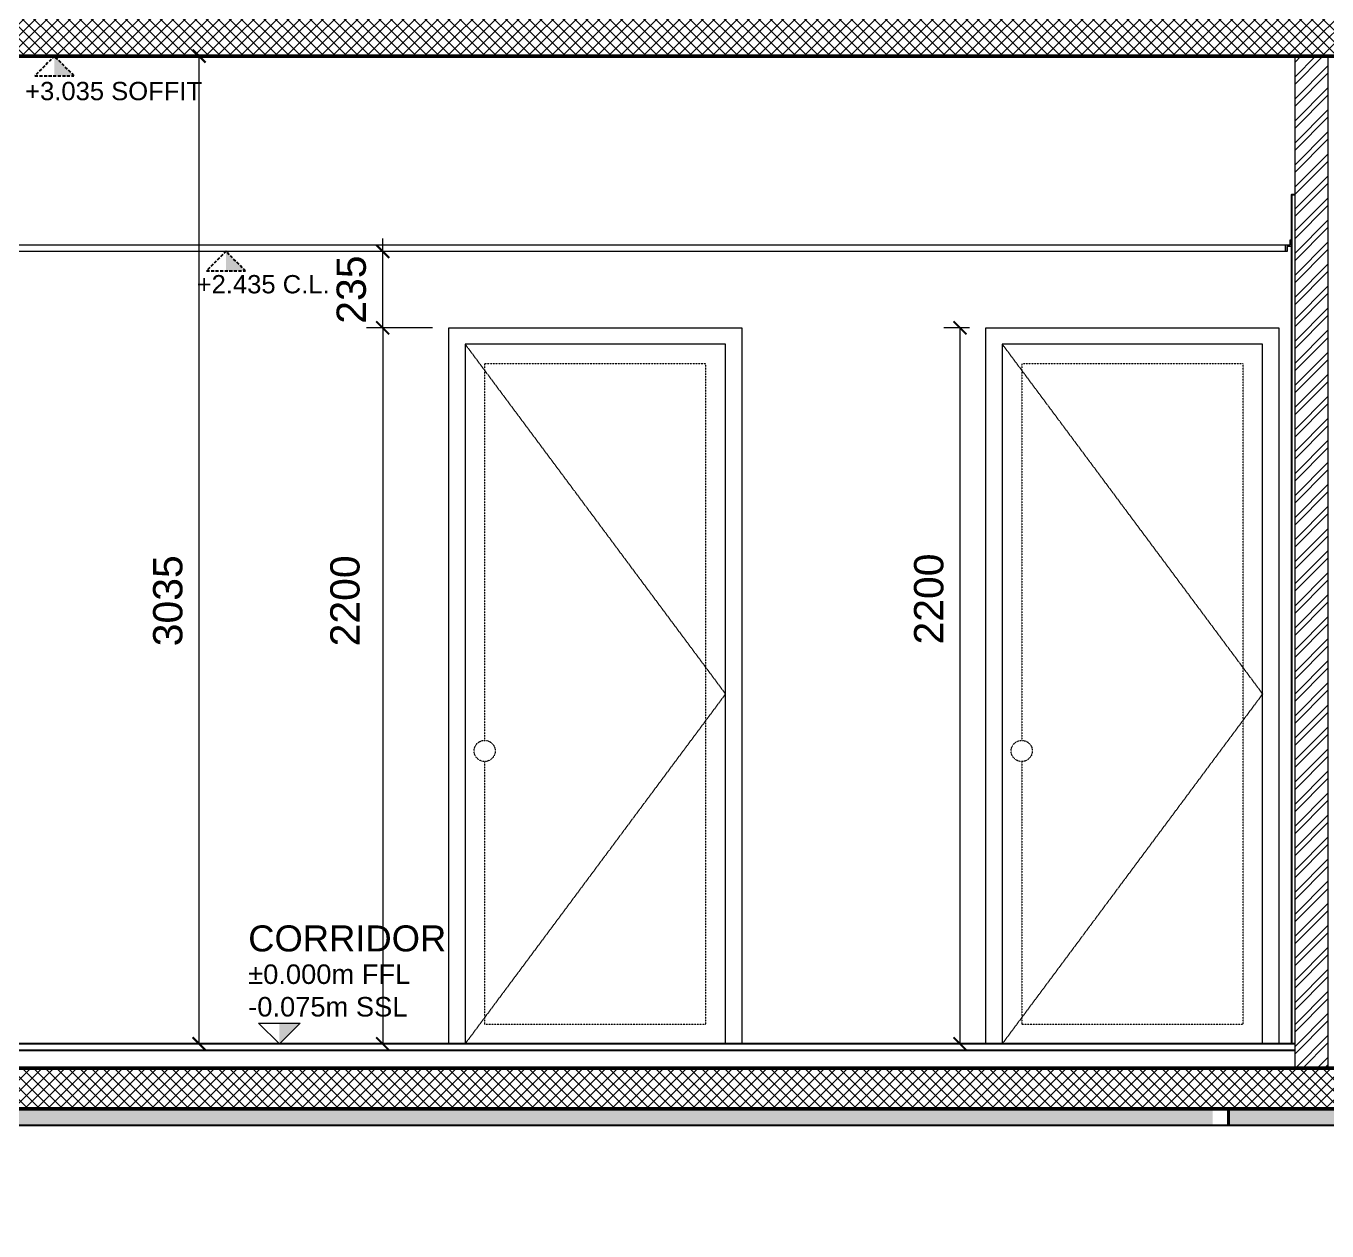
# Model space of a CAD drawing. Header units: centimetres. Extents: x -6122352 to 6876996, y -1694241 to 2592194.
# Drawn here: x 5548755 to 5552752, y -98280 to -94577 of the extents above; entities that cross this region are included whole.
import ezdxf
from ezdxf import colors
from ezdxf.entities.mleader import LeaderData, LeaderLine
from ezdxf.math import Vec2, Vec3

# ---------------------------------------------------------------- set-up
doc = ezdxf.new("R2010")
doc.units = ezdxf.units.CM
doc.header["$MEASUREMENT"] = 0
doc.header["$PDMODE"] = 66
doc.header["$PDSIZE"] = 100
for name, pattern in [('23585-XR-AR-END-SECTION B$0$XR-END-SECTION-C$0$HIDDEN', [0.375, 0.25, -0.125]), ('23585-XR-AR-END-SECTION B$0$XR-END-SECTION-C$0$HIDDEN2', [0.1875, 0.125, -0.0625]), ('23585-XR-AR-END-SECTION B$0$XR-TYPE 2-SECTION-A$0$HIDDEN', [0.375, 0.25, -0.125]), ('CENTER', [2, 1.25, -0.25, 0.25, -0.25])]:
    doc.linetypes.add(name, pattern=pattern)
doc.layers.get('Defpoints').update_dxf_attribs({"color": 255, "linetype": 'CENTER'})
doc.layers.add('23585-XR-AR-END-SECTION B$0$A-CLNG-PATT', color=7, linetype='Continuous', lineweight=5, true_color=0x7f7f3f)
for name, color, linetype, lineweight in [('23585-XR-AR-END-SECTION B$0$A-ELSC-PATT', 8, 'Continuous', 5), ('23585-XR-AR-END-SECTION B$0$A-ELSC-PN01', 1, 'Continuous', 9), ('23585-XR-AR-END-SECTION B$0$A-ELSC-STRC', 51, 'Continuous', 50), ('23585-XR-AR-END-SECTION B$0$A-ELSC-WALL', 4, 'Continuous', 25), ('23585-XR-AR-END-SECTION B$0$ANNO-TEXT', 3, 'Continuous', 13), ('23585-XR-AR-END-SECTION B$0$AUDIT_D_250107163642-92', 15, 'Continuous', 9)]:
    doc.layers.add(name, color=color, linetype=linetype, lineweight=lineweight)
for name, color, linetype in [('23585-XR-AR-END-SECTION B$0$FINISHING LEVEL', 1, 'Continuous'), ('23585-XR-AR-END-SECTION B$0$XR-END-SECTION-C$0$A-FILL', 251, 'Continuous'), ('23585-XR-AR-END-SECTION B$0$XR-END-SECTION-C$0$A-WALL FINISH', 15, 'Continuous'), ('23585-XR-AR-END-SECTION B$0$XR-END-SECTIONS$0$A-DIM', 15, 'Continuous'), ('23585-XR-AR-END-SECTION B$0$XR-TYPE 2-SECTION-A$0$ELEV LVL', 8, '23585-XR-AR-END-SECTION B$0$XR-TYPE 2-SECTION-A$0$HIDDEN')]:
    doc.layers.add(name, color=color, linetype=linetype)
doc.styles.add('23585-XR-AR-END-SECTION B$0$SDC-TEXT', font='arial.ttf')
doc.styles.add('23585-XR-AR-END-SECTION B$0$XR-ELEVATION-4 GRID$0$XR-10P-GRID$0$SDC-TEXT', font='arial.ttf')
doc.dimstyles.new('23585-XR-AR-END-SECTION B$0$XR-ELEVATION-4 GRID$0$XR-10P-GRID$0$SDC_DIM', dxfattribs={"dimtxt": 1.8, "dimasz": 0.8, "dimexe": 1, "dimexo": 1, "dimgap": 1, "dimtad": 1, "dimdec": 0, "dimzin": 0, "dimdsep": 46, "dimtxsty": '23585-XR-AR-END-SECTION B$0$XR-ELEVATION-4 GRID$0$XR-10P-GRID$0$SDC-TEXT', "dimblk": '23585-XR-AR-END-SECTION B$0$XR-ELEVATION-4 GRID$0$XR-10P-GRID$0$_ArchTick', "dimcen": -1, "dimclrd": 256, "dimclre": 256, "dimclrt": 3, "dimaunit": 1, "dimadec": 0, "dimazin": 0, "dimtfac": 1, "dimtdec": 0, "dimtix": 1, "dimtmove": 2, "dimatfit": 3, "dimfxl": 1, "dimtolj": 1, "dimtzin": 0, "dimlwd": -1, "dimlwe": -1, "dimarcsym": 0})

# ---------------------------------------------------------------- blocks, each defined once
blk = doc.blocks.new('23585-XR-AR-END-SECTION B$0$XR-END-SECTION-C$0$A$C0B635A53')
for points in [[(-900, 2200), (0, 2200), (0, 0), (-900, 0)], [(-50, 2150), (-850, 2150), (-850, 0), (-50, 0)]]:
    blk.add_lwpolyline(points, close=True)
at = {"color": 252, "linetype": '23585-XR-AR-END-SECTION B$0$XR-END-SECTION-C$0$HIDDEN', "ltscale": 5}
blk.add_lwpolyline([(-850, 2150), (-50, 1075), (-850, 0)], dxfattribs=at)
at = {"linetype": '23585-XR-AR-END-SECTION B$0$XR-END-SECTION-C$0$HIDDEN2', "ltscale": 0.01}
blk.add_lwpolyline([(-790, 867.5), (-790, 60), (-110, 60), (-110, 2090), (-790, 2090), (-790, 932.5)], dxfattribs=at)
at = {"color": 15, "linetype": '23585-XR-AR-END-SECTION B$0$XR-END-SECTION-C$0$HIDDEN2', "ltscale": 0.01}
blk.add_circle((-790, 900), 32.5, dxfattribs=at)
blk = doc.blocks.new('*U2339')
for p, q in [((0, 100), (10673.2, 100)), ((0, 80), (10673.2, 80))]:
    blk.add_line(p, q)
blk = doc.blocks.new('23585-XR-AR-END-SECTION B$0$XR-TYPE 2-SECTION-A$0$LEVEL ELEV ANNOTATIVE')
for p, q in [((-1.6, 1.6), (1.6, 1.6)), ((0, 0), (-1.6, 1.6)), ((1.6, 1.6), (0, 0))]:
    blk.add_line(p, q)
at = {"color": 251}
blk.add_solid([(0, 1.6), (0, 1.6), (0, 0), (1.6, 1.6)], dxfattribs=at)
at = {"style": '23585-XR-AR-END-SECTION B$0$SDC-TEXT'}
blk.add_attdef('LEVEL', (-2.4, 7.1), '', height=2, rotation=0.00012, dxfattribs=at)
at = {"color": 4, "style": '23585-XR-AR-END-SECTION B$0$SDC-TEXT'}
for p in [(-2.4, 4.6), (-2.4, 2.1)]:
    blk.add_attdef('LEVEL', p, '', height=1.5, rotation=0.00012, dxfattribs=at)
blk = doc.blocks.new('23585-XR-AR-END-SECTION B$0$XR-ELEVATION-4 GRID$0$XR-10P-GRID$0$_ArchTick')
at = {"color": 0, "linetype": 'ByBlock', "const_width": 0.15}
blk.add_lwpolyline([(-0.5, -0.5), (0.5, 0.5)], dxfattribs=at)
blk = doc.blocks.new('*D2443')
at = {"layer": '23585-XR-AR-END-SECTION B$0$AUDIT_D_250107163642-92', "transparency": 16777216}
for p, q in [((5550003.8, -95504.8), (5549800.6, -95504.8)), ((5549850.6, -95504.8), (5549850.6, -97704.8)), ((5550003.8, -97704.8), (5549800.6, -97704.8))]:
    blk.add_line(p, q, dxfattribs=at)
at = {"layer": 'Defpoints', "color": 0, "transparency": 16777216}
for p in [(5550053.8, -95504.8), (5549850.6, -97704.8), (5550053.8, -97704.8)]:
    blk.add_point(p, dxfattribs=at)
at = {"layer": '23585-XR-AR-END-SECTION B$0$AUDIT_D_250107163642-92', "transparency": 16777216, "xscale": 40, "yscale": 40, "zscale": 40}
for p, rotation in [((5549850.6, -95504.8), 90), ((5549850.6, -97704.8), 270)]:
    blk.add_blockref('23585-XR-AR-END-SECTION B$0$XR-ELEVATION-4 GRID$0$XR-10P-GRID$0$_ArchTick', p, dxfattribs=dict(at, rotation=rotation))
at = {"layer": '23585-XR-AR-END-SECTION B$0$AUDIT_D_250107163642-92', "color": 3, "transparency": 16777216, "insert": (5549735.2, -96343.7), "char_height": 90, "attachment_point": 5, "rotation": 90, "style": '23585-XR-AR-END-SECTION B$0$XR-ELEVATION-4 GRID$0$XR-10P-GRID$0$SDC-TEXT'}
blk.add_mtext('\\A1;2200', dxfattribs=at)
blk = doc.blocks.new('*D2444')
at = {"layer": '23585-XR-AR-END-SECTION B$0$AUDIT_D_250107163642-92', "transparency": 16777216}
for p, q in [((5549850.6, -95269.8), (5549850.6, -95229.8)), ((5550003.8, -95269.8), (5549800.6, -95269.8)), ((5549850.6, -95504.8), (5549850.6, -95269.8)), ((5550003.8, -95504.8), (5549800.6, -95504.8)), ((5549850.6, -95504.8), (5549850.6, -95544.8))]:
    blk.add_line(p, q, dxfattribs=at)
at = {"layer": 'Defpoints', "color": 0, "transparency": 16777216}
for p in [(5549850.6, -95269.8), (5550053.8, -95269.8), (5550053.8, -95504.8)]:
    blk.add_point(p, dxfattribs=at)
at = {"layer": '23585-XR-AR-END-SECTION B$0$AUDIT_D_250107163642-92', "transparency": 16777216, "xscale": 40, "yscale": 40, "zscale": 40}
for p, rotation in [((5549850.6, -95269.8), 270), ((5549850.6, -95504.8), 90)]:
    blk.add_blockref('23585-XR-AR-END-SECTION B$0$XR-ELEVATION-4 GRID$0$XR-10P-GRID$0$_ArchTick', p, dxfattribs=dict(at, rotation=rotation))
at = {"layer": '23585-XR-AR-END-SECTION B$0$AUDIT_D_250107163642-92', "color": 3, "transparency": 16777216, "insert": (5549754.6, -95387.3), "char_height": 90, "attachment_point": 5, "rotation": 90, "style": '23585-XR-AR-END-SECTION B$0$XR-ELEVATION-4 GRID$0$XR-10P-GRID$0$SDC-TEXT'}
blk.add_mtext('\\A1;235', dxfattribs=at)
blk = doc.blocks.new('*D2445')
at = {"layer": '23585-XR-AR-END-SECTION B$0$AUDIT_D_250107163642-92', "transparency": 16777216}
for p, q in [((5549421.8, -94669.9), (5549236.8, -94669.9)), ((5549286.8, -97704.8), (5549286.8, -94669.9)), ((5549421.8, -97704.8), (5549236.8, -97704.8))]:
    blk.add_line(p, q, dxfattribs=at)
at = {"layer": 'Defpoints', "color": 0, "transparency": 16777216}
for p in [(5549286.8, -94669.9), (5549471.8, -94669.9), (5549471.8, -97704.8)]:
    blk.add_point(p, dxfattribs=at)
at = {"layer": '23585-XR-AR-END-SECTION B$0$AUDIT_D_250107163642-92', "transparency": 16777216, "xscale": 40, "yscale": 40, "zscale": 40}
for p, rotation in [((5549286.8, -94669.9), 90), ((5549286.8, -97704.8), 270)]:
    blk.add_blockref('23585-XR-AR-END-SECTION B$0$XR-ELEVATION-4 GRID$0$XR-10P-GRID$0$_ArchTick', p, dxfattribs=dict(at, rotation=rotation))
at = {"layer": '23585-XR-AR-END-SECTION B$0$AUDIT_D_250107163642-92', "color": 3, "transparency": 16777216, "insert": (5549190.9, -96343.4), "char_height": 90, "attachment_point": 5, "rotation": 90, "style": '23585-XR-AR-END-SECTION B$0$XR-ELEVATION-4 GRID$0$XR-10P-GRID$0$SDC-TEXT'}
blk.add_mtext('\\A1;3035', dxfattribs=at)
blk = doc.blocks.new('*D2446')
at = {"layer": '23585-XR-AR-END-SECTION B$0$AUDIT_D_250107163642-92', "transparency": 16777216}
for p, q in [((5551653.8, -95504.8), (5551574.5, -95504.8)), ((5551624.5, -97704.8), (5551624.5, -95504.8)), ((5551653.8, -97704.8), (5551574.5, -97704.8))]:
    blk.add_line(p, q, dxfattribs=at)
at = {"layer": 'Defpoints', "color": 0, "transparency": 16777216}
for p in [(5551624.5, -95504.8), (5551703.8, -95504.8), (5551703.8, -97704.8)]:
    blk.add_point(p, dxfattribs=at)
at = {"layer": '23585-XR-AR-END-SECTION B$0$AUDIT_D_250107163642-92', "transparency": 16777216, "xscale": 40, "yscale": 40, "zscale": 40}
for p, rotation in [((5551624.5, -95504.8), 90), ((5551624.5, -97704.8), 270)]:
    blk.add_blockref('23585-XR-AR-END-SECTION B$0$XR-ELEVATION-4 GRID$0$XR-10P-GRID$0$_ArchTick', p, dxfattribs=dict(at, rotation=rotation))
at = {"layer": '23585-XR-AR-END-SECTION B$0$AUDIT_D_250107163642-92', "color": 3, "transparency": 16777216, "insert": (5551528.6, -96338), "char_height": 90, "attachment_point": 5, "rotation": 90, "style": '23585-XR-AR-END-SECTION B$0$XR-ELEVATION-4 GRID$0$XR-10P-GRID$0$SDC-TEXT'}
blk.add_mtext('\\A1;2200', dxfattribs=at)
blk = doc.blocks.new('23585-XR-AR-END-SECTION B$0$XR-END-SECTIONS$0$ARROW HEAD 1')
at = {"color": 8}
blk.add_line((0, 0), (-470, 0), dxfattribs=at)
at = {"color": 3, "const_width": 50}
blk.add_lwpolyline([(-319, -267), (0, 0), (-319, 267)], dxfattribs=at)

msp = doc.modelspace()

# ---------------------------------------------------------------- hatches: boundary and pattern name
at = {"layer": '23585-XR-AR-END-SECTION B$0$A-ELSC-PATT'}
h = msp.add_hatch(dxfattribs=at)
h.set_pattern_fill('ANSI37', color=256, scale=200)
h.set_pattern_definition([(45, (5509360.354, -97704.836), (-17.67767, 17.67767), []), (135, (5509360.354, -97704.836), (-17.67767, -17.67767), [])])
h.paths.add_polyline_path([(5560853.87815, -94949.83323), (5560853.87815, -95149.83512), (5561153.87815, -95149.83485), (5561153.87815, -94949.83609)])
h.paths.add_polyline_path([(5560303.88312, -95149.8356), (5560303.88312, -94949.82799), (5560003.8393, -94949.82512), (5560003.85432, -94374.94264), (5559753.56264, -94374.93589), (5559753.56264, -94429.98977), (5543413.68114, -94429.88876), (5543413.6816, -94354.93927), (5543163.73139, -94354.94154), (5543163.74021, -94480.04583), (5541930.267, -94479.8327), (5541930.267, -94375.02612), (5541880.24701, -94375.09067), (5541880.27812, -94430.28749), (5541826.75813, -94430.23126), (5541826.75813, -94375.02612), (5541730.4628, -94375.02612), (5541730.4628, -94669.93927), (5555753.81597, -94669.93927), (5555753.81333, -95129.83609), (5556003.79972, -95129.83609), (5556003.81552, -94689.93507), (5556003.81552, -94669.93926), (5559753.56264, -94669.93927), (5559753.56264, -95149.83609)])
h = msp.add_hatch(dxfattribs=at)
h.set_pattern_fill('ANSI32', color=256, scale=5, angle=360.31257918)
h.set_pattern_definition([(45.31258, (5546753.815, -81735.56), (-33.85918, 33.49174), []), (45.31258, (5546776.265, -81735.44), (-33.85918, 33.49174), [])])
h.paths.add_polyline_path([(5552653.81324, -97779.83125), (5552753.81324, -97779.83125), (5552753.81472, -94669.93927), (5552653.81472, -94669.93927)])
h = msp.add_hatch(dxfattribs=at)
h.set_pattern_fill('ANSI37', color=256, scale=200)
h.set_pattern_definition([(45, (5530989.93, -97704.836), (-17.67767, 17.67767), []), (135, (5530989.93, -97704.836), (-17.67767, -17.67767), [])])
h.paths.add_polyline_path([(5555753.80267, -98279.83634), (5556003.80721, -98279.81509), (5556003.78905, -97779.83325), (5541980.5662, -97779.8358), (5541980.57201, -97724.83441), (5541730.58693, -97724.83431), (5541730.58693, -97779.82417), (5541730.6338, -97829.81836), (5541731.64818, -97837.84767), (5541731.78912, -97937.84767), (5541730.58725, -97929.81836), (5541730.54005, -98279.82417), (5541980.58693, -98279.82417), (5541980.58693, -97904.83695), (5546580.58379, -97904.83695), (5546830.58379, -97904.85987), (5552825.63221, -97904.85987), (5552825.63221, -97904.85441), (5553075.63222, -97904.85484), (5553075.63222, -97904.85987), (5555753.79358, -97904.85388)])
h = msp.add_hatch(dxfattribs=at)
h.set_pattern_fill('AR-SAND', color=256, scale=30)
h.set_pattern_definition([(37.5, (5452302.144, -191181.9), (-1.8898, 57.804713), [0, -45.6, 0, -51, 0, -48.75]), (7.5, (5452302.144, -191181.9), (53.0933, 84.66438), [0, -24.6, 0, -41.1, 0, -15.75]), (327.5, (5452265.244, -191181.9), (93.424256, 0.169772), [0, -15, 0, -54, 0, -70.5]), (317.5, (5452265.244, -191181.9), (90.1838, 26.330267), [0, -7.5, 0, -35.4, 0, -40.5])])
h.paths.add_polyline_path([(5547300.58776, -97904.82644), (5547300.58776, -97954.82644), (5552400.63624, -97954.82625), (5552400.63624, -97904.82625)])
h = msp.add_hatch(dxfattribs=at)
h.set_pattern_fill('AR-SAND', color=256, scale=30)
h.set_pattern_definition([(37.5, (5455902.193, -191181.9), (-1.8898, 57.804713), [0, -45.6, 0, -51, 0, -48.75]), (7.5, (5455902.19, -191181.9), (53.0933, 84.66438), [0, -24.6, 0, -41.1, 0, -15.75]), (327.5, (5455865.293, -191181.9), (93.424256, 0.169772), [0, -15, 0, -54, 0, -70.5]), (317.5, (5455865.29, -191181.9), (90.1838, 26.330267), [0, -7.5, 0, -35.4, 0, -40.5])])
h.paths.add_polyline_path([(5552446.60728, -97904.82644), (5552446.60728, -97954.82644), (5555750.58627, -97954.82624), (5555750.58627, -97904.82624)])

# ---------------------------------------------------------------- linework, layer by layer
at = {"layer": '23585-XR-AR-END-SECTION B$0$A-CLNG-PATT'}
msp.add_lwpolyline([(5546653.81681, -95269.82417), (5546653.81681, -94689.93927), (5546673.81681, -94689.93927), (5546653.81681, -94689.93927), (5546653.81681, -94684.93927), (5546668.81681, -94684.93927), (5546668.81681, -94669.93927), (5546688.81681, -94669.93927), (5546688.81681, -94674.93927), (5546673.81681, -94674.93927), (5546673.81681, -95249.82417), (5552638.81472, -95249.82417), (5552638.81472, -95234.82417), (5552643.81472, -95234.82417), (5552643.81472, -95254.82417), (5552628.81472, -95254.82417), (5552628.81472, -95269.82417), (5552623.81472, -95269.82417), (5552623.81472, -95249.82417), (5552623.81472, -95269.82417)], close=True, dxfattribs=at)
at = {"layer": '23585-XR-AR-END-SECTION B$0$A-ELSC-STRC'}
for points in [[(5541980.50781, -94669.93927), (5555753.81597, -94669.93927), (5555753.81333, -95129.83609), (5556003.79972, -95129.83609), (5556003.81552, -94689.93507), (5556003.81552, -94669.93926), (5559753.56264, -94669.93927), (5559753.56264, -95149.83609), (5560303.88312, -95149.8356), (5560303.88312, -94949.82799)], [(5541730.58693, -97829.82417), (5541730.58693, -97724.83436), (5541980.57201, -97724.83436), (5541980.57201, -97779.82474), (5556003.78905, -97779.83325), (5556003.80721, -98279.81509), (5555753.80267, -98279.85534), (5555753.79358, -97904.87287), (5541980.58693, -97904.83695), (5541980.58693, -98279.82417), (5541730.58693, -98279.82417), (5541730.58693, -97829.82417)]]:
    msp.add_lwpolyline(points, dxfattribs=at)
at = {"layer": '23585-XR-AR-END-SECTION B$0$A-ELSC-WALL', "lineweight": 15}
msp.add_lwpolyline([(5552653.81472, -94669.93927), (5552753.81472, -94669.93927), (5552753.81324, -97779.83125), (5552653.81324, -97779.83125)], close=True, dxfattribs=at)
at = {"layer": '23585-XR-AR-END-SECTION B$0$XR-END-SECTION-C$0$A-FILL'}
for points in [[(5547300.58776, -97904.82644), (5547300.58776, -97954.82644), (5552450.63624, -97954.82625), (5552450.63624, -97904.82625)], [(5552446.60728, -97904.82644), (5552446.60728, -97954.82644), (5555753.79419, -97954.82616), (5555753.79419, -97904.82616)]]:
    msp.add_lwpolyline(points, close=True, dxfattribs=at)
at = {"layer": '23585-XR-AR-END-SECTION B$0$XR-END-SECTION-C$0$A-WALL FINISH'}
msp.add_lwpolyline([(5552643.81472, -97704.8358), (5552643.81472, -95094.82417), (5552653.81472, -95094.82417)], dxfattribs=at)

# ---------------------------------------------------------------- block references
at = {"layer": '23585-XR-AR-END-SECTION B$0$A-ELSC-PN01'}
for p in [(5550953.80956, -97704.8358), (5552603.81588, -97704.8358)]:
    msp.add_blockref('23585-XR-AR-END-SECTION B$0$XR-END-SECTION-C$0$A$C0B635A53', p, dxfattribs=at)
at = {"layer": '23585-XR-AR-END-SECTION B$0$ANNO-TEXT', "color": 3}
ref = msp.add_blockref('23585-XR-AR-END-SECTION B$0$XR-TYPE 2-SECTION-A$0$LEVEL ELEV ANNOTATIVE', (5549533.51362, -97704.83436), dxfattribs=dict(at, xscale=40, yscale=40, zscale=40))
ref.add_attrib('LEVEL', 'CORRIDOR', (5549437.51329, -97420.83422), dxfattribs={"layer": '0', "height": 80, "rotation": 0.00012418, "style": '23585-XR-AR-END-SECTION B$0$SDC-TEXT'})
ref.add_attrib('LEVEL', '%%p0.000m FFL', (5549437.51254, -97520.83422), dxfattribs={"layer": '0', "color": 4, "height": 60, "rotation": 0.00012418, "style": '23585-XR-AR-END-SECTION B$0$SDC-TEXT'})
ref.add_attrib('LEVEL', '-0.075m SSL', (5549437.51292, -97620.83422), dxfattribs={"layer": '0', "color": 4, "height": 60, "rotation": 0.00012418, "style": '23585-XR-AR-END-SECTION B$0$SDC-TEXT'})
at = {"layer": '23585-XR-AR-END-SECTION B$0$FINISHING LEVEL', "xscale": -1}
msp.add_blockref('*U2339', (5552653.81328, -97804.83436), dxfattribs=at)
at = {"layer": '23585-XR-AR-END-SECTION B$0$XR-TYPE 2-SECTION-A$0$ELEV LVL'}
ref = msp.add_blockref('23585-XR-AR-END-SECTION B$0$XR-TYPE 2-SECTION-A$0$LEVEL ELEV ANNOTATIVE', (5548842.16029, -94669.93927), dxfattribs=dict(at, xscale=-37.5, yscale=37.5, zscale=37.5, rotation=180))
ref.add_attrib('LEVEL', '+3.035 SOFFIT', (5548752.15963, -94805.26541), dxfattribs={"layer": '0', "color": 4, "height": 56.25, "rotation": 359.99987582, "style": '23585-XR-AR-END-SECTION B$0$SDC-TEXT'})
ref = msp.add_blockref('23585-XR-AR-END-SECTION B$0$XR-TYPE 2-SECTION-A$0$LEVEL ELEV ANNOTATIVE', (5549369.14021, -95269.82417), dxfattribs=dict(at, xscale=-37.5, yscale=37.5, zscale=37.5, rotation=180))
ref.add_attrib('LEVEL', '+2.435 C.L.', (5549279.13955, -95398.80561), dxfattribs={"layer": '0', "color": 4, "height": 56.25, "rotation": 359.99987582, "style": '23585-XR-AR-END-SECTION B$0$SDC-TEXT'})

# ---------------------------------------------------------------- dimensions: what is measured, and where the dimension line sits
at = {"layer": '23585-XR-AR-END-SECTION B$0$AUDIT_D_250107163642-92'}
for base, p1, p2, picture, middle in [((5549286.83446, -94669.93927), (5549471.82236, -97704.83436), (5549471.82236, -94669.93927), '*D2445', (5549190.8522, -96343.36584)), ((5549850.57816, -97704.8358), (5550053.80956, -95504.8358), (5550053.80956, -97704.8358), '*D2443', (5549735.23467, -96343.74498)), ((5551624.54735, -95504.8358), (5551703.81588, -97704.8358), (5551703.81588, -95504.8358), '*D2446', (5551528.59578, -96337.957))]:
    dim = msp.add_linear_dim(base=base, p1=p1, p2=p2, angle=90, dimstyle='23585-XR-AR-END-SECTION B$0$XR-ELEVATION-4 GRID$0$XR-10P-GRID$0$SDC_DIM', dxfattribs=at)
    dim.commit()
    dim.dimension.update_dxf_attribs({"geometry": picture, "text_midpoint": middle, "dimtype": 160})
dim = msp.add_linear_dim(base=(5549850.57816, -95269.82417), p1=(5550053.80956, -95504.8358), p2=(5550053.80956, -95269.82417), angle=90, dimstyle='23585-XR-AR-END-SECTION B$0$XR-ELEVATION-4 GRID$0$XR-10P-GRID$0$SDC_DIM', dxfattribs=at)
dim.commit()
dim.dimension.update_dxf_attribs({"geometry": '*D2444', "text_midpoint": (5549754.59589, -95387.32998)})

# ---------------------------------------------------------------- leaders
at = {"layer": '23585-XR-AR-END-SECTION B$0$XR-END-SECTIONS$0$A-DIM'}
ml = msp.add_multileader_mtext('Standard', dxfattribs=at)
ml.set_content('ALUMINIUM PERGOLA', color=3, style='23585-XR-AR-END-SECTION B$0$SDC-TEXT')
ml.set_leader_properties()
ml.set_arrow_properties(name='23585-XR-AR-END-SECTION B$0$XR-END-SECTIONS$0$ARROW HEAD 1')
ml.build(insert=Vec2(0, 0))
ml.multileader.update_dxf_attribs({"text_left_attachment_type": 6, "text_right_attachment_type": 6, "dogleg_length": 1, "arrow_head_size": 0.1, "scale": 50})
ctx = ml.context
ctx.base_point, ctx.scale, ctx.char_height, ctx.arrow_head_size, ctx.landing_gap_size, ctx.plane_origin, ctx.plane_x_axis, ctx.plane_y_axis = Vec3(5563145.33738, -94787.4008), 50, 100, 0.1, 50, Vec3(5559830.48371, -96162.79725), Vec3(1, -0.0000000013), Vec3(0.0000000013, 1)
ctx.left_attachment, ctx.right_attachment, ctx.text_align_type = 6, 6, 2
notes = []
notes.append((ctx, [(0, (1, 1, 0), (5560578.87976, -94787.4008), (1, -0.0000000013), 2566.45762, [(1, [(5560578.88065, -95079.83553)], 0, [])])]))
ctx.mtext.insert, ctx.mtext.text_direction, ctx.mtext.rotation, ctx.mtext.width, ctx.mtext.defined_height, ctx.mtext.alignment, ctx.mtext.flow_direction = Vec3(5564693.70027, -94667.4008), Vec3(1, -0.0000000013), 6.2831853058, 3007.6427573, 103.47885, 3, 5
ml = msp.add_multileader_mtext('Standard', dxfattribs=at)
ml.set_content('INSULATION ', color=3, style='23585-XR-AR-END-SECTION B$0$SDC-TEXT')
ml.set_leader_properties()
ml.set_arrow_properties(name='23585-XR-AR-END-SECTION B$0$XR-END-SECTIONS$0$ARROW HEAD 1')
ml.build(insert=Vec2(0, 0))
ml.multileader.update_dxf_attribs({"text_left_attachment_type": 6, "text_right_attachment_type": 6, "dogleg_length": 56.75624, "arrow_head_size": 0.1, "scale": 50})
ctx = ml.context
ctx.base_point, ctx.scale, ctx.char_height, ctx.arrow_head_size, ctx.landing_gap_size, ctx.plane_origin, ctx.plane_x_axis, ctx.plane_y_axis = Vec3(5562514.14727, -95826.32008), 50, 100, 0.1, 50, Vec3(5561870.56673, -96965.53156), Vec3(1, -0.0000000013), Vec3(0.0000000013, 1)
ctx.left_attachment, ctx.right_attachment, ctx.text_align_type = 6, 6, 2
notes.append((ctx, [(0, (1, 1, 0), (5557945.29827, -95826.32007), (1, -0.0000000013), 4568.849, [(1, [(5557945.29296, -94719.93436)], 0, [])])]))
ctx.mtext.insert, ctx.mtext.text_direction, ctx.mtext.rotation, ctx.mtext.width, ctx.mtext.alignment, ctx.mtext.flow_direction = Vec3(5563377.99447, -95706.32007), Vec3(1, -0.0000000013), 6.2831853058, 2689.7857576, 3, 5
ml = msp.add_multileader_mtext('Standard', dxfattribs=at)
ml.set_content('CONCRETE PERGOLA MEMBERS. REFER STRUC. & DETAILED DRAWINGS', color=3, style='23585-XR-AR-END-SECTION B$0$SDC-TEXT')
ml.set_leader_properties()
ml.set_arrow_properties(name='23585-XR-AR-END-SECTION B$0$XR-END-SECTIONS$0$ARROW HEAD 1')
ml.build(insert=Vec2(0, 0))
ml.multileader.update_dxf_attribs({"text_left_attachment_type": 6, "text_right_attachment_type": 6, "dogleg_length": 56.75624, "arrow_head_size": 0.1, "scale": 50})
ctx = ml.context
ctx.base_point, ctx.scale, ctx.char_height, ctx.arrow_head_size, ctx.landing_gap_size, ctx.plane_origin, ctx.plane_x_axis, ctx.plane_y_axis = Vec3(5562774.25244, -95391.99628), 50, 100, 0.1, 50, Vec3(5561870.56673, -96531.20776), Vec3(1, -0.0000000013), Vec3(0.0000000013, 1)
ctx.left_attachment, ctx.right_attachment, ctx.text_align_type = 6, 6, 2
notes.append((ctx, [(0, (1, 1, 0), (5561003.87815, -95391.99627), (1, -0.0000000013), 1770.37429, [(1, [(5561003.87815, -95149.83498)], 0, [])])]))
ctx.mtext.insert, ctx.mtext.text_direction, ctx.mtext.rotation, ctx.mtext.width, ctx.mtext.alignment, ctx.mtext.flow_direction = Vec3(5565499.35476, -95271.99628), Vec3(1, -0.0000000013), 6.2831853058, 2689.7857576, 3, 5
ml = msp.add_multileader_mtext('Standard', dxfattribs=at)
ml.set_content('EXTERNAL FINISHES AS PER FINISHING SCHEDULE', color=3, style='23585-XR-AR-END-SECTION B$0$SDC-TEXT')
ml.set_leader_properties()
ml.set_arrow_properties(name='23585-XR-AR-END-SECTION B$0$XR-END-SECTIONS$0$ARROW HEAD 1')
ml.build(insert=Vec2(0, 0))
ml.multileader.update_dxf_attribs({"text_left_attachment_type": 6, "text_right_attachment_type": 6, "dogleg_length": 1, "arrow_head_size": 0.1, "scale": 50})
ctx = ml.context
ctx.base_point, ctx.scale, ctx.char_height, ctx.arrow_head_size, ctx.landing_gap_size, ctx.plane_origin, ctx.plane_x_axis, ctx.plane_y_axis = Vec3(5563375.60702, -97455.4783), 50, 100, 0.1, 50, Vec3(5561968.54076, -98830.87476), Vec3(1, -0.0000000013), Vec3(0.0000000013, 1)
ctx.left_attachment, ctx.right_attachment, ctx.text_align_type = 6, 6, 2
notes.append((ctx, [(0, (1, 1, 0), (5561338.2349, -97455.4783), (1, -0.0000000013), 2037.37212, [(1, [(5561338.2349, -98004.83598)], 0, [])])]))
ctx.mtext.insert, ctx.mtext.text_direction, ctx.mtext.rotation, ctx.mtext.width, ctx.mtext.defined_height, ctx.mtext.alignment, ctx.mtext.flow_direction = Vec3(5565239.24958, -97335.4783), Vec3(1, -0.0000000013), 6.2831853058, 1895.9793222, 440.15462, 3, 5
for ctx, leaders in notes:
    for number, flags, end, landing, length, lines in leaders:
        leader = LeaderData()
        leader.index, (leader.has_last_leader_line, leader.has_dogleg_vector, leader.attachment_direction) = number, flags
        leader.last_leader_point, leader.dogleg_vector, leader.dogleg_length = Vec3(end), Vec3(landing), length
        for number, points, colour, breaks in lines:
            line = LeaderLine()
            line.index, line.vertices, line.color, line.breaks = number, Vec3.list(points), colors.encode_raw_color(colour), breaks
            leader.lines.append(line)
        ctx.leaders.append(leader)

doc.saveas('drawing.dxf')
